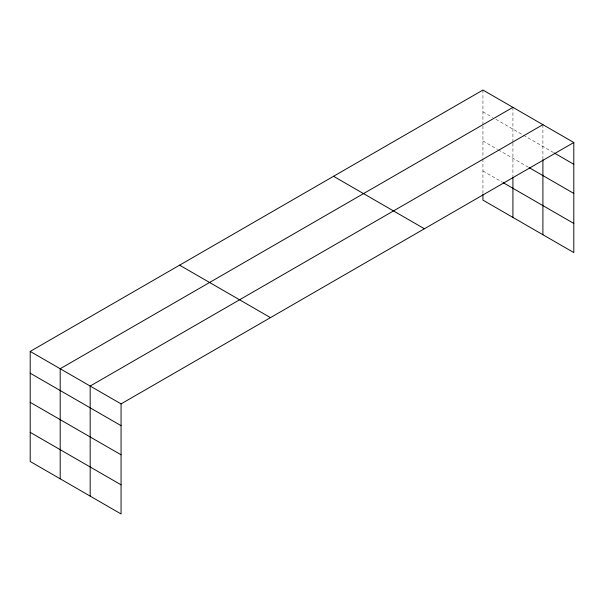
<?xml version="1.0" encoding="UTF-8"?>
<svg xmlns="http://www.w3.org/2000/svg" width="604" height="604" viewBox="0 0 604 604"><rect width="100%" height="100%" fill="white"/><g stroke="black" fill="none" stroke-linecap="round" stroke-linejoin="round"><path stroke-width="0.45" stroke-dasharray="3.02 2.27" d="M482.936 111.823L492.66 117.433M495.907 119.305L522.649 134.745M523.457 135.213L553.475 152.548M482.936 140.958L497.522 149.377M498.338 149.845L528.319 167.157M482.936 170.977L502.385 182.204M542.905 124.666L542.905 158.663M512.924 107.353L512.924 142.287M512.924 143.231L512.924 176.089M482.936 90.041L482.936 124.975M482.936 125.919L482.936 157.84M482.936 158.776L482.936 193.529"/><path stroke-width="0.91" d="M30.2 351.43L121.064 403.887L121.064 513.959L30.2 461.494L30.2 351.43L482.936 90.041L573.8 142.506L573.8 252.57L482.936 200.113L482.936 194.473M512.924 107.353L60.189 368.742L60.189 478.806M542.905 124.666L90.17 386.054L90.17 496.118M121.064 403.887L573.8 142.506M554.291 153.016L573.8 164.28M529.127 167.625L573.8 193.416M503.2 182.672L573.8 223.435M333.536 176.3L424.401 228.757M179.599 265.171L270.464 317.628M30.2 373.204L121.064 425.661M30.2 402.339L121.064 454.797M30.2 432.358L121.064 484.823M542.905 159.599L542.905 234.737M512.924 177.032L512.924 217.425"/></g></svg>
